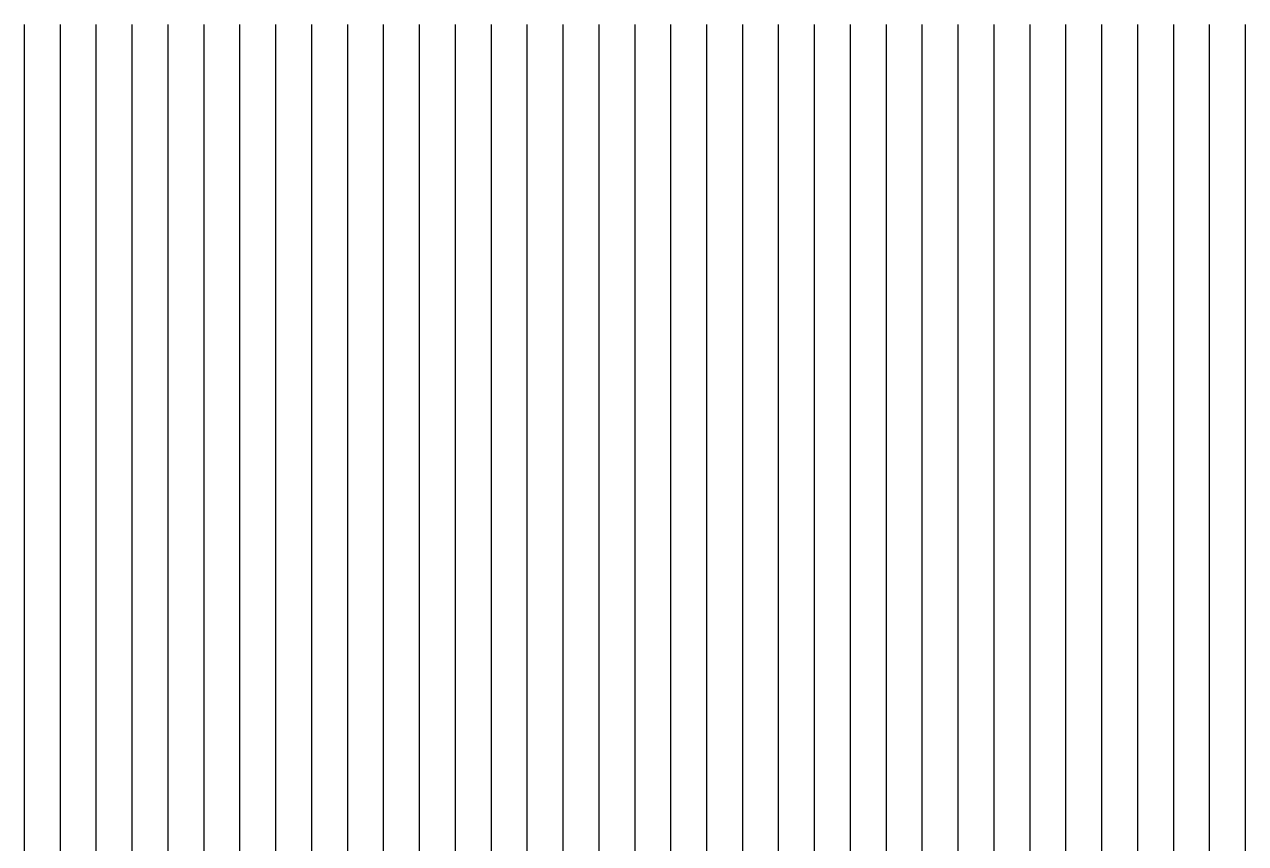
# Model space of a CAD drawing. Header units: metres. Extents: x -1.1 to 8.3, y -7.6 to 4.4.
# Drawn here: x -0.968 to 2.432, y -2.905 to -0.623 of the extents above; entities that cross this region are included whole.
import ezdxf

# ---------------------------------------------------------------- set-up
doc = ezdxf.new("R2010")
doc.units = ezdxf.units.M

msp = doc.modelspace()

# ---------------------------------------------------------------- linework, layer by layer
at = {"layer": 'buttockgrid', "color": 9}
for p, q in [((-0.968333, -5.1875), (-0.968333, -0.6225)), ((-0.868333, -5.1875), (-0.868333, -0.6225)), ((-0.768333, -5.1875), (-0.768333, -0.6225)), ((-0.668333, -5.1875), (-0.668333, -0.6225)), ((-0.568333, -5.1875), (-0.568333, -0.6225)), ((-0.468333, -5.1875), (-0.468333, -0.6225)), ((-0.368333, -5.1875), (-0.368333, -0.6225)), ((-0.268333, -5.1875), (-0.268333, -0.6225)), ((-0.168333, -5.1875), (-0.168333, -0.6225)), ((-0.068333, -5.1875), (-0.068333, -0.6225)), ((0.031667, -5.1875), (0.031667, -0.6225)), ((0.131667, -5.1875), (0.131667, -0.6225)), ((0.231667, -5.1875), (0.231667, -0.6225)), ((0.331667, -5.1875), (0.331667, -0.6225)), ((0.431667, -5.1875), (0.431667, -0.6225)), ((0.531667, -5.1875), (0.531667, -0.6225)), ((0.631667, -5.1875), (0.631667, -0.6225)), ((0.631667, -5.1875), (0.631667, -0.6225)), ((0.731667, -5.1875), (0.731667, -0.6225)), ((0.731667, -5.1875), (0.731667, -0.6225)), ((0.831667, -5.1875), (0.831667, -0.6225)), ((0.831667, -5.1875), (0.831667, -0.6225)), ((0.931667, -5.1875), (0.931667, -0.6225)), ((1.031667, -5.1875), (1.031667, -0.6225)), ((1.131667, -5.1875), (1.131667, -0.6225)), ((1.231667, -5.1875), (1.231667, -0.6225)), ((1.331667, -5.1875), (1.331667, -0.6225)), ((1.431667, -5.1875), (1.431667, -0.6225)), ((1.531667, -5.1875), (1.531667, -0.6225)), ((1.631667, -5.1875), (1.631667, -0.6225)), ((1.731667, -5.1875), (1.731667, -0.6225)), ((1.831667, -5.1875), (1.831667, -0.6225)), ((1.931667, -5.1875), (1.931667, -0.6225)), ((2.031667, -5.1875), (2.031667, -0.6225)), ((2.131667, -5.1875), (2.131667, -0.6225)), ((2.231667, -5.1875), (2.231667, -0.6225)), ((2.331667, -5.1875), (2.331667, -0.6225)), ((2.431667, -5.1875), (2.431667, -0.6225))]:
    msp.add_line(p, q, dxfattribs=at)
at = {"layer": 'Center', "color": 1}
msp.add_line((0.731667, -5.1875), (0.731667, -0.6225), dxfattribs=at)

doc.saveas('drawing.dxf')
